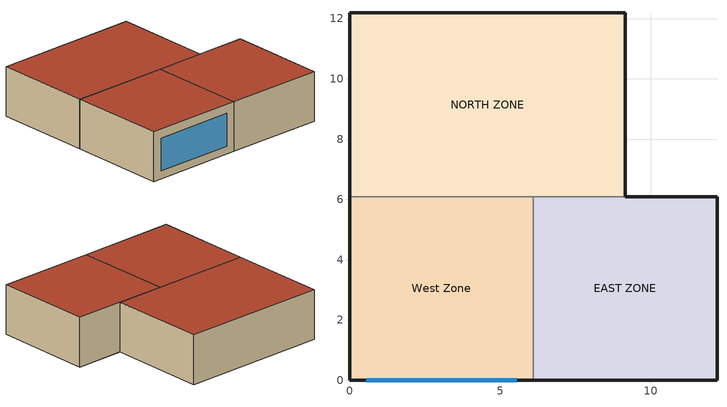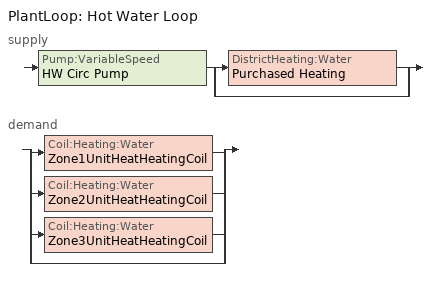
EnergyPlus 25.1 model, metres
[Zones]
West Zone
 floor adiabatic (FLOOR SLAB 8 IN): 0,0 0,6.1 6.1,6.1 6.1,0 z0
 wall outside (EXTWALL80): 0,6.1 0,0 6.1,0 z0:3.05
 wall to NORTH ZONE (PARTITION06): 6.1,6.1 0,6.1 z0:3.05
 wall to EAST ZONE (PARTITION06): 6.1,0 6.1,6.1 z0:3.05
 window (WIN-CON-LIGHT): 0.55,0 5.55,0 z0.5:2.5
 roof outside (ROOF34): 0,6.1 0,0 6.1,0 6.1,6.1 z3.05
EAST ZONE
 floor adiabatic (FLOOR SLAB 8 IN): 6.1,0 6.1,6.1 12.19,6.1 12.19,0 z0
 wall outside (EXTWALL80): 6.1,0 12.19,0 12.19,6.1 9.14,6.1 z0:3.05
 wall to NORTH ZONE (PARTITION06): 9.14,6.1 6.1,6.1 z0:3.05
 roof outside (ROOF34): 6.1,6.1 6.1,0 12.19,0 12.19,6.1 z3.05
NORTH ZONE
 floor adiabatic (FLOOR SLAB 8 IN): 0,6.1 0,12.19 9.14,12.19 9.14,6.1 z0
 wall outside (EXTWALL80): 9.14,6.1 9.14,12.19 0,12.19 0,6.1 z0:3.05
 roof outside (ROOF34): 0,12.19 0,6.1 9.14,6.1 9.14,12.19 z3.05
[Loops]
PlantLoop 'Hot Water Loop'
 supply: Pump:VariableSpeed 'HW Circ Pump' > split
  | DistrictHeating:Water 'Purchased Heating'
  | bypass
 demand: split
  | Coil:Heating:Water 'Zone1UnitHeatHeatingCoil'
  | Coil:Heating:Water 'Zone2UnitHeatHeatingCoil'
  | Coil:Heating:Water 'Zone3UnitHeatHeatingCoil'
  | bypass
[Building]
NONE: Loads convergence tolerance value=0.04; Maximum number of warmup days=25; Minimum number of warmup days=6; North axis=0; Solar distribution=MinimalShadowing; Temperature convergence tolerance value=0.4; Terrain=Suburbs
[Site:GroundTemperature:BuildingSurface]
20.03, 20.03, 20.13, 20.3, 20.43, 20.52, 20.62, 20.77, 20.78, 20.55, 20.44, 20.2
[Site:Location]
CHICAGO_IL_USA_WMO_725300: Elevation=190; Latitude=42; Longitude=-87.88; Time zone=-6
[SizingPeriod:DesignDay] Barometric pressure=99063; Day of month=21; Daylight saving time indicator=No; Humidity condition type=WetBulb; Rain indicator=No; Snow indicator=No; Solar model indicator=ASHRAEClearSky
Name | Daily dry bulb temperature range | Day type | Maximum dry bulb temperature | Month | Sky clearness | Wetbulb or dewpoint at maximum dry bulb | Wind direction | Wind speed
CHICAGO Ann Clg 1% Condns DB=>MWB | 10.7 | SummerDesignDay | 31.5 | 7 | 1 | 23 | 230 | 5.3
CHICAGO Ann Htg 99% Condns DB | 0 | WinterDesignDay | -17.3 | 1 | 0 | -17.3 | 270 | 4.9
[Construction]
EXTWALL80: A1 - 1 IN STUCCO, C4 - 4 IN COMMON BRICK, E1 - 3 / 4 IN PLASTER OR GYP BOARD
FLOOR SLAB 8 IN: C10 - 8 IN HW CONCRETE
PARTITION06: E1 - 3 / 4 IN PLASTER OR GYP BOARD, C6 - 8 IN CLAY TILE, E1 - 3 / 4 IN PLASTER OR GYP BOARD
ROOF34: E2 - 1 / 2 IN SLAG OR STONE, E3 - 3 / 8 IN FELT AND MEMBRANE, B5 - 1 IN DENSE INSULATION, C12 - 2 IN HW CONCRETE
WIN-CON-LIGHT: WIN-LAY-GLASS-LIGHT
[Material] Thermal absorptance=0.9
Name | Conductivity | Density | Roughness | Solar absorptance | Specific heat | Thickness | Visible absorptance
A1 - 1 IN STUCCO | 0.691831 | 1858.142 | Smooth | 0.92 | 836.8 | 0.0253898 | 0.92
B5 - 1 IN DENSE INSULATION | 0.0432394 | 91.30524 | VeryRough | 0.5 | 836.8 | 0.0253898 | 0.5
C4 - 4 IN COMMON BRICK | 0.726422 | 1922.216 | Rough | 0.76 | 836.8 | 0.101498 | 0.76
C6 - 8 IN CLAY TILE | 0.570761 | 1121.292 | Smooth | 0.82 | 836.8 | 0.203302 | 0.82
C10 - 8 IN HW CONCRETE | 1.729577 | 2242.585 | MediumRough | 0.65 | 836.8 | 0.203302 | 0.65
C12 - 2 IN HW CONCRETE | 1.729577 | 2242.585 | MediumRough | 0.65 | 836.8 | 0.0509016 | 0.65
E1 - 3 / 4 IN PLASTER OR GYP BOARD | 0.726422 | 1601.846 | Smooth | 0.92 | 836.8 | 0.01905 | 0.92
E2 - 1 / 2 IN SLAG OR STONE | 1.435549 | 881.0155 | Rough | 0.55 | 1673.6 | 0.0127102 | 0.55
E3 - 3 / 8 IN FELT AND MEMBRANE | 0.190253 | 1121.292 | Rough | 0.75 | 1673.6 | 0.00954024 | 0.75
[WindowMaterial:Glazing]
WIN-LAY-GLASS-LIGHT: Back side infrared hemispherical emissivity=0.84; Back side solar reflectance at normal incidence=0.031; Back side visible reflectance at normal incidence=0.05; Conductivity=0.9; Front side infrared hemispherical emissivity=0.84; Front side solar reflectance at normal incidence=0.031; Front side visible reflectance at normal incidence=0.05; Infrared transmittance at normal incidence=0; Optical data type=SpectralAverage; Solar transmittance at normal incidence=0.9; Thickness=0.003; Visible transmittance at normal incidence=0.9
[Coil:Heating:Water] Availability schedule=FanAndCoilAvailSched; Maximum water flow rate=0.0005; Performance input method=UFactorTimesAreaAndDesignWaterFlowRate; Rated capacity=Autosize; Rated inlet air temperature=16.6; Rated inlet water temperature=82.2; Rated outlet air temperature=32.2; Rated outlet water temperature=71.1; U factor times area value=400
Zone1UnitHeatHeatingCoil; Zone2UnitHeatHeatingCoil; Zone3UnitHeatHeatingCoil
[DistrictHeating:Water]
Purchased Heating: Nominal capacity=1000000
[ElectricEquipment] Design level calculation method=EquipmentLevel; Fraction latent=0; Fraction lost=0; Fraction radiant=0.3; Schedule=BLDG Sch   2
Name | Design level | Zone or zonelist or space or spacelist
EAST ZONE ElecEq 1 | 1464.375 | EAST ZONE
NORTH ZONE ElecEq 1 | 2928.751 | NORTH ZONE
West Zone ElecEq 1 | 2928.751 | West Zone
[Fan:ConstantVolume] Fan total efficiency=0.5; Maximum flow rate=0.84; Motor efficiency=0.9; Motor in airstream fraction=1; Pressure rise=75
Name | Availability schedule
Zone1UnitHeatFan; Zone2UnitHeatFan | UnitHeatAvailability
Zone3UnitHeatFan | UnitVent3FanSched
[Lights] Design level calculation method=LightingLevel; End use subcategory=GeneralLights; Fraction radiant=0.2; Fraction replaceable=0; Fraction visible=0.2; Return air fraction=0; Schedule=BLDG Sch   3
Name | Lighting level | Zone or zonelist or space or spacelist
EAST ZONE Lights 1 | 1464.375 | EAST ZONE
NORTH ZONE Lights 1 | 878.6252 | NORTH ZONE
[People] Activity level schedule=Activity Sch; Air velocity schedule=Air Velo Sch; Carbon dioxide generation rate=3.82e-08; Clothing insulation calculation method=ClothingInsulationSchedule; Clothing insulation schedule=Clothing Sch; Fraction radiant=0.3; Mean radiant temperature calculation type=EnclosureAveraged; Number of people calculation method=People; Number of people schedule=BLDG Sch   1; Thermal comfort model 1 type=Fanger; Work efficiency schedule=Work Eff Sch
Name | Number of people | Zone or zonelist or space or spacelist
EAST ZONE | 3 | EAST ZONE
NORTH ZONE | 4 | NORTH ZONE
West Zone | 3 | West Zone
[PlantEquipmentList]
heating plant: Purchased Heating, DistrictHeating:Water
[PlantEquipmentOperation:HeatingLoad]
Purchased Heating Only: Load range 1 lower limit=0; Load range 1 upper limit=1000000; Range 1 equipment list=heating plant
[PlantEquipmentOperationSchemes]
Hot Loop Operation: Control scheme 1=Purchased Heating Only; Control scheme 1 schedule=ON
[PlantLoop]
Hot Water Loop: Fluid type=Water; Load distribution scheme=Optimal; Maximum loop flow rate=0.002; Maximum loop temperature=100; Minimum loop flow rate=0; Minimum loop temperature=10; Plant equipment operation scheme=Hot Loop Operation; Plant loop volume=Autocalculate
[Pump:VariableSpeed]
HW Circ Pump: Design maximum flow rate=0.002; Design minimum flow rate=0; Design power consumption=900; Design pump head=300000; Fraction of motor inefficiencies to fluid stream=0; Motor efficiency=0.87; Pump control type=Intermittent; Coefficient 1 of the part load performance curve=0; Coefficient 2 of the part load performance curve=1; Coefficient 3 of the part load performance curve=0; Coefficient 4 of the part load performance curve=0
[SetpointManager:Scheduled]
Hot Water Loop Setpoint Manager: Control variable=Temperature; Schedule=HW Loop Temp Schedule; Setpoint node or nodelist=Hot Water Loop Setpoint Node List
[ThermostatSetpoint:SingleCooling]
Cooling Setpoint with SB: Setpoint temperature schedule=Cooling Setpoints
[ThermostatSetpoint:SingleHeating]
Heating Setpoint with SB: Setpoint temperature schedule=Heating Setpoints
[Zone] Ceiling height=Autocalculate; Multiplier=1; Type=1; Volume=Autocalculate
EAST ZONE; NORTH ZONE; West Zone
[ZoneControl:Thermostat] Control 1=Heating Setpoint with SB; Control 2=Cooling Setpoint with SB; Control type schedule=Zone Control Type Sched
Name | Zone or zonelist
Zone 1 Thermostat | West Zone
Zone 2 Thermostat | EAST ZONE
Zone 3 Thermostat | NORTH ZONE
[Zone equipment]
West Zone: Zone1UnitHeat
EAST ZONE: Zone2UnitHeat
NORTH ZONE: Zone3UnitHeat
[ZoneHVAC:UnitHeater] Availability schedule=UnitHeatAvailability; Heating convergence tolerance=0.001; Maximum hot water or steam flow rate=0.0005; Maximum supply air flow rate=0.84; Minimum hot water or steam flow rate=0
Name | Heating coil | Supply air fan | Supply air fan operation during no heating
Zone1UnitHeat | Zone1UnitHeatHeatingCoil | Zone1UnitHeatFan | Yes
Zone2UnitHeat | Zone2UnitHeatHeatingCoil | Zone2UnitHeatFan | No
Zone3UnitHeat | Zone3UnitHeatHeatingCoil | Zone3UnitHeatFan | Yes
[Schedule:Compact]
ACTIVITY SCH: Through: 12/31, For: Alldays, Until: 24:00, 131.8
AIR VELO SCH: Through: 12/31, For: Alldays, Until: 24:00, 0.137
BLDG SCH   1: Through: 12/31, For: Weekdays SummerDesignDay WinterDesignDay, Until: 6:00, 0, Until: 7:00, 0.1, Until: 8:00, 0.5, Until: 12:00, 1, Until: 13:00, 0.5, Until: 16:00, 1, Until: 17:00, 0.5, Until: 18:00, 0.1, Until: 24:00, 0, For: Sunday Saturday Holiday customDay1 CustomDay2, Until: 24:00, 0
BLDG SCH   2: Through: 12/31, For: Weekdays SummerDesignDay WinterDesignDay, Until: 8:00, 0, Until: 18:00, 1, Until: 24:00, 0, For: Sunday Saturday Holiday customDay1 CustomDay2, Until: 24:00, 0
BLDG SCH   3: Through: 12/31, For: Weekdays SummerDesignDay WinterDesignDay, Until: 6:00, 0.05, Until: 7:00, 0.2, Until: 17:00, 1, Until: 18:00, 0.5, Until: 24:00, 0.05, For: Sunday Saturday Holiday customDay1 CustomDay2, Until: 24:00, 0.05
CLOTHING SCH; ON; UNITHEATAVAILABILITY: Through: 12/31, For: Alldays, Until: 24:00, 1
COOLING SETPOINTS: Through: 12/31, For: Alldays, Until: 7:00, 30, Until: 17:00, 24, Until: 24:00, 30
FANANDCOILAVAILSCHED: Through: 3/31, For: Alldays, Until: 24:00, 1, Through: 9/30, For: Weekdays SummerDesignDay, Until: 7:00, 0, Until: 17:00, 1, Until: 24:00, 0, For: Sunday Saturday Holiday WinterDesignDay CustomDay1 CustomDay2, Until: 24:00, 0, Through: 12/31, For: Alldays, Until: 24:00, 1
HEATING SETPOINTS: Through: 12/31, For: Alldays, Until: 7:00, 15, Until: 17:00, 20, Until: 24:00, 15
HW LOOP TEMP SCHEDULE: Through: 12/31, For: Alldays, Until: 24:00, 60
UNITVENT3FANSCHED: Through: 12/31, For: Alldays, Until: 8:00, 0, Until: 16:00, 1, Until: 24:00, 0
WORK EFF SCH: Through: 12/31, For: Alldays, Until: 24:00, 0
ZONE CONTROL TYPE SCHED: Through: 3/31, For: Alldays, Until: 24:00, 1, Through: 9/30, For: Alldays, Until: 24:00, 2, Through: 12/31, For: Alldays, Until: 24:00, 1
